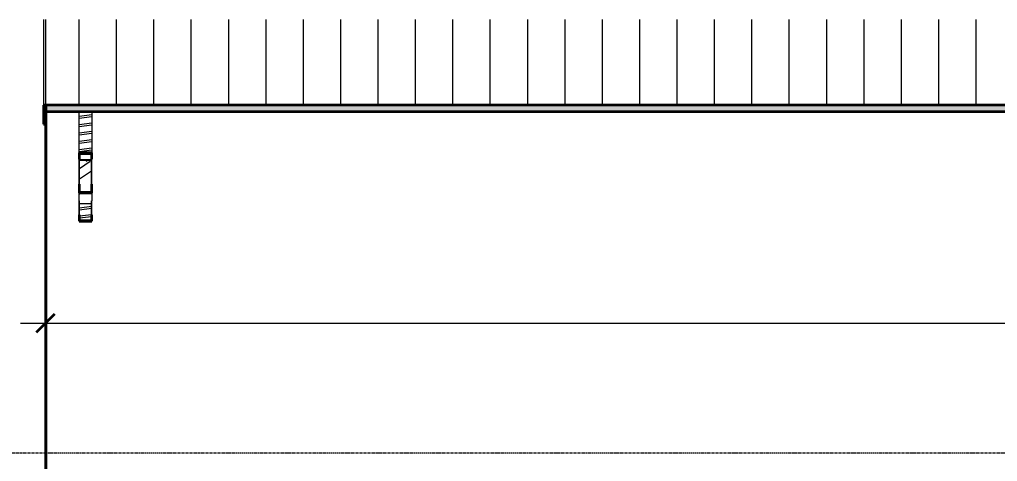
# Model space of a CAD drawing. Header units: centimetres. Extents: x -11896 to 2794, y -437 to 1921.
# Drawn here: x -11410 to -10625, y 582 to 937 of the extents above; entities that cross this region are included whole.
import ezdxf

# ---------------------------------------------------------------- set-up
doc = ezdxf.new("R2010")
doc.units = ezdxf.units.CM
doc.linetypes.add('Centre', pattern=[3.175, 0.635, -0.475, 1.59, -0.475])
for name, color, linetype, lineweight in [('A-ANNO-DIMS', 7, 'Continuous', 9), ('A-ANNO-DIMS-100', 7, 'Continuous', 9), ('A-FLOR-LEVL', 7, 'Continuous', 9), ('A-ROOF', 7, 'Continuous', 9), ('A-ROOF-MCUT', 7, 'Continuous', 35), ('A-ROOF-OTLN', 7, 'Continuous', 9), ('A-ROOF-PATT', 7, 'Continuous', 35), ('A-WALL', 7, 'Continuous', 9), ('A-WALL-PATT', 7, 'Continuous', 35), ('S-BEAM', 7, 'Continuous', 9)]:
    doc.layers.add(name, color=color, linetype=linetype, lineweight=lineweight)
doc.styles.add('Century Gothic_1', font='GOTHIC.TTF', dxfattribs={"height": 15})
doc.dimstyles.new('FCA_N_Cotas_E100', dxfattribs={"dimscale": 30.48, "dimtxt": 15.662524, "dimasz": 0.492126, "dimexe": 0.656168, "dimexo": 0.656168, "dimgap": 0.032808, "dimtad": 1, "dimlfac": 0.01, "dimrnd": 0.01, "dimzin": 0, "dimdsep": 46, "dimtxsty": 'Century Gothic_1', "dimblk1": 'OBLIQUE', "dimblk2": 'OBLIQUE', "dimsah": 1, "dimcen": 0.09, "dimdle": 0.656168, "dimazin": 2, "dimtfac": 1, "dimtdec": 4, "dimtix": 1, "dimtmove": 0, "dimatfit": 3, "dimfxl": 1, "dimtvp": 1, "dimtolj": 1, "dimtzin": 0, "dimarcsym": 2})
pattern_1 = [(34.602, (-5061.785, 760.442), (-25.14482, 17.34742), []), (34.602, (-5061.785, 786.728), (-25.14482, 17.34742), [])]
pattern_2 = [(7.458, (-5061.785, 778.741), (-25.145025, 3.292041), []), (7.458, (-5061.785, 783.729), (-25.145025, 3.292041), [])]

# ---------------------------------------------------------------- blocks, each defined once
blk = doc.blocks.new('RVR_CERCHA_C03 - RVR_CERCHA_C03-V6-Sección 2-1')
at = {"layer": 'S-BEAM', "true_color": 0xc0c0c0}
h = blk.add_hatch(dxfattribs=at)
h.set_pattern_fill('FP_19', color=9, style=0, pattern_type=2)
h.set_pattern_definition([(7.537, (-5061.785, 827.517), (-25.1447115, 3.327608), []), (7.537, (-5061.785, 832.559), (-25.1447115, 3.327608), [])])
h.paths.add_polyline_path([(-11351.68, 829.58), (-11351.68, 862.91), (-11361.68, 862.91), (-11361.68, 829.58), (-11359.87, 829.58)])
h = blk.add_hatch(dxfattribs=at)
h.set_pattern_fill('FP_17', color=9, style=0, pattern_type=2)
h.set_pattern_definition(pattern_1)
h.paths.add_polyline_path([(-11361.38, 804.44), (-11361.38, 824.53), (-11361.68, 824.53), (-11361.68, 804.44)])
h = blk.add_hatch(dxfattribs=at)
h.set_pattern_fill('FP_14', color=9, style=0, pattern_type=2)
h.set_pattern_definition([(35.105, (-5061.785, 704.968), (-25.14518, 17.67462), []), (35.105, (-5061.785, 731.75), (-25.14518, 17.67462), [])])
h.paths.add_polyline_path([(-11360.99, 824.33), (-11351.98, 824.33), (-11351.98, 829.27), (-11361.38, 829.27), (-11361.38, 824.33)])
h = blk.add_hatch(dxfattribs=at)
h.set_pattern_fill('FP_18', color=9, style=0, pattern_type=2)
h.set_pattern_definition([(34.602, (-5061.785, 757.04), (-25.14482, 17.34742), []), (34.602, (-5061.785, 783.325), (-25.14482, 17.34742), [])])
h.paths.add_polyline_path([(-11361.38, 797.95), (-11351.98, 797.95), (-11351.98, 823.01), (-11361.38, 823.01), (-11361.38, 804.44)])
h.paths.add_polyline_path([(-11361.38, 823.99), (-11351.98, 823.99), (-11351.98, 824.33), (-11361.38, 824.33)])
h = blk.add_hatch(dxfattribs=at)
h.set_pattern_fill('FP_17', color=9, style=0, pattern_type=2)
h.set_pattern_definition(pattern_1)
h.paths.add_polyline_path([(-11351.68, 804.44), (-11351.68, 824.53), (-11351.98, 824.53), (-11351.98, 804.44)])
h = blk.add_hatch(dxfattribs=at)
h.set_pattern_fill('FP_16', color=9, style=0, pattern_type=2)
h.set_pattern_definition([(25.449, (-5061.785, 808.877), (-25.14438, 11.965285), []), (25.449, (-5061.785, 827.008), (-25.14438, 11.965285), [])])
h.paths.add_polyline_path([(-11351.98, 788.74), (-11351.98, 791.15), (-11351.68, 791.15), (-11351.68, 797.54), (-11361.68, 797.54), (-11361.68, 791.15), (-11361.38, 791.15), (-11361.38, 788.74), (-11359.87, 788.74)])
h.paths.add_polyline_path([(-11351.98, 823.01), (-11351.98, 823.73), (-11361.38, 823.73), (-11361.38, 823.01), (-11359.87, 823.01)])
h = blk.add_hatch(dxfattribs=at)
h.set_pattern_fill('FP_7', color=9, style=0, pattern_type=2)
h.set_pattern_definition([(45, (-5061.785, 712), (-25.14472, 25.14472), []), (45, (-5061.785, 750.1), (-25.14472, 25.14472), [])])
h.paths.add_polyline_path([(-11359.87, 797.54), (-11351.68, 797.54), (-11351.68, 804.44), (-11351.98, 804.44), (-11351.98, 797.95), (-11361.38, 797.95), (-11361.38, 804.44), (-11361.68, 804.44), (-11361.68, 797.54)])
h = blk.add_hatch(dxfattribs=at)
h.set_pattern_fill('FP_20', color=9, style=0, pattern_type=2)
h.set_pattern_definition(pattern_2)
h.paths.add_polyline_path([(-11361.68, 779.9), (-11361.38, 779.9), (-11361.41, 791.15), (-11361.68, 791.15)])
h = blk.add_hatch(dxfattribs=at)
h.set_pattern_fill('FP_21', color=9, style=0, pattern_type=2)
h.set_pattern_definition([(7.458, (-5061.785, 774.082), (-25.145025, 3.292041), []), (7.458, (-5061.785, 779.069), (-25.145025, 3.292041), [])])
h.paths.add_polyline_path([(-11361.37, 775.16), (-11351.98, 775.16), (-11351.98, 788.74), (-11361.38, 788.74), (-11361.38, 775.16)])
h = blk.add_hatch(dxfattribs=at)
h.set_pattern_fill('FP_20', color=9, style=0, pattern_type=2)
h.set_pattern_definition(pattern_2)
h.paths.add_polyline_path([(-11351.98, 779.9), (-11351.68, 779.9), (-11351.71, 791.15), (-11351.98, 791.15)])
at = {"layer": 'S-BEAM'}
for p, q in [((-11361.68, 829.58), (-11361.68, 862.91)), ((-11351.68, 862.91), (-11351.68, 829.58)), ((-11361.68, 804.44), (-11361.68, 824.53)), ((-11361.38, 804.44), (-11361.38, 824.53)), ((-11361.38, 824.33), (-11351.98, 824.33)), ((-11356.68, 828.97), (-11356.68, 829.27)), ((-11351.98, 804.44), (-11351.98, 824.53)), ((-11351.68, 804.44), (-11351.68, 824.53)), ((-11351.98, 823.99), (-11361.38, 823.99)), ((-11361.38, 823.73), (-11351.98, 823.73)), ((-11361.68, 791.15), (-11361.68, 797.54)), ((-11351.68, 797.54), (-11351.68, 791.15)), ((-11361.68, 779.9), (-11361.68, 791.15)), ((-11361.38, 779.9), (-11361.38, 791.15)), ((-11351.97, 788.74), (-11361.38, 788.74)), ((-11351.98, 779.9), (-11351.98, 791.15)), ((-11351.68, 779.9), (-11351.68, 791.15))]:
    blk.add_line(p, q, dxfattribs=at)
at = {"layer": 'S-BEAM', "lineweight": 35}
for p, q in [((-11361.68, 829.58), (-11361.68, 824.53)), ((-11351.68, 829.58), (-11361.68, 829.58)), ((-11361.68, 824.53), (-11361.38, 824.53)), ((-11361.38, 824.53), (-11361.38, 829.27)), ((-11361.38, 829.27), (-11351.98, 829.27)), ((-11351.98, 829.27), (-11351.98, 824.53)), ((-11351.98, 824.53), (-11351.68, 824.53)), ((-11351.68, 824.53), (-11351.68, 829.58)), ((-11361.68, 804.44), (-11361.68, 797.54)), ((-11361.38, 804.44), (-11361.68, 804.44)), ((-11361.38, 797.95), (-11361.38, 804.44)), ((-11351.68, 804.44), (-11351.98, 804.44)), ((-11351.98, 804.44), (-11351.98, 797.95)), ((-11351.68, 797.54), (-11351.68, 804.44)), ((-11361.68, 797.54), (-11351.68, 797.54)), ((-11351.98, 797.95), (-11361.38, 797.95)), ((-11361.68, 779.9), (-11361.68, 774.86)), ((-11361.38, 779.9), (-11361.68, 779.9)), ((-11361.38, 775.16), (-11361.38, 779.9)), ((-11351.68, 779.9), (-11351.98, 779.9)), ((-11351.98, 779.9), (-11351.98, 775.16)), ((-11351.68, 774.86), (-11351.68, 779.9)), ((-11361.68, 774.86), (-11351.68, 774.86)), ((-11351.98, 775.16), (-11361.38, 775.16))]:
    blk.add_line(p, q, dxfattribs=at)
blk = doc.blocks.new('PQ_RVR_EST-01_ZZ_ZZ_MO_T_A_rvt-1-Sección 2-1')
at = {"layer": 'S-BEAM', "lineweight": 9}
blk.add_blockref('RVR_CERCHA_C03 - RVR_CERCHA_C03-V6-Sección 2-1', (0, 0), dxfattribs=at)
blk = doc.blocks.new('DIMBLOCK17-Sección 2-1')
at = {"layer": 'A-ANNO-DIMS-100'}
for p, q in [((-11388.75, 692.78), (-11388.75, 712.78)), ((-8938.82, 692.78), (-8938.82, 712.78)), ((-11408.75, 692.78), (-8918.82, 692.78)), ((-11388.75, 692.78), (-11388.75, 683.38)), ((-8938.82, 692.78), (-8938.82, 683.38))]:
    blk.add_line(p, q, dxfattribs=at)
at = {"layer": 'A-ANNO-DIMS-100', "lineweight": 35}
for p, q in [((-11388.75, 692.78), (-11381.25, 700.28)), ((-8938.82, 692.78), (-8931.32, 700.28)), ((-11388.75, 692.78), (-11396.25, 685.28)), ((-8938.82, 692.78), (-8946.32, 685.28))]:
    blk.add_line(p, q, dxfattribs=at)
at = {"layer": 'A-ANNO-DIMS-100', "color": 0, "insert": (-10190.01, 713), "char_height": 15, "width": 62.9484, "attachment_point": 1, "line_spacing_factor": 0.984502, "style": 'Century Gothic_1'}
blk.add_mtext('24.50', dxfattribs=at)
blk = doc.blocks.new('_Oblique')
at = {"color": 0, "linetype": 'ByBlock', "lineweight": -2}
blk.add_line((-0.5, -0.5), (0.5, 0.5), dxfattribs=at)

msp = doc.modelspace()

# ---------------------------------------------------------------- hatches: boundary and pattern name
at = {"layer": 'A-ROOF-PATT', "lineweight": 9, "true_color": 0xc0c0c0}
h = msp.add_hatch(dxfattribs=at)
h.set_pattern_fill('FP_1', color=9, style=0, pattern_type=2)
h.set_pattern_definition([(90, (-5061.785, 865.183), (-30, 2e-15), [])])
h.paths.add_polyline_path([(-9779.921, 867.957), (-8939.315, 867.957), (-8939.315, 936.706), (-8966.395, 936.706), (-8966.395, 925.437), (-8976.395, 925.437), (-8976.395, 936.706), (-11388.497, 936.706), (-11388.497, 867.957), (-9805.404, 867.957)])
at = {"layer": 'A-ROOF-PATT', "lineweight": 9, "true_color": 0x9a9a9a}
msp.add_hatch(color=253, dxfattribs=at).paths.add_polyline_path([(-9193.81, 862.912), (-8939.315, 862.912), (-8939.315, 867.957), (-11388.497, 867.957), (-11388.497, 862.912), (-9601.539, 862.912)])
at = {"layer": 'A-WALL-PATT', "lineweight": 9, "true_color": 0x9a9a9a}
msp.add_hatch(color=253, dxfattribs=at).paths.add_polyline_path([(-11388.747, 2.5), (-11388.247, 2.5), (-11388.247, 864.654), (-11388.747, 864.654), (-11388.747, 219.966)])

# ---------------------------------------------------------------- linework, layer by layer
at = {"layer": 'A-FLOR-LEVL', "color": 253, "linetype": 'Centre', "true_color": 0xaaaaaa}
msp.add_line((-11896.135, 588.801), (-4860.713, 588.801), dxfattribs=at)
at = {"layer": 'A-ROOF'}
msp.add_line((-11388.497, 867.957), (-11388.497, 936.706), dxfattribs=at)
at = {"layer": 'A-ROOF', "lineweight": 35}
for p, q in [((-11388.497, 867.957), (-11388.497, 864.654)), ((-8939.315, 867.957), (-11388.497, 867.957)), ((-11388.497, 862.912), (-8939.315, 862.912))]:
    msp.add_line(p, q, dxfattribs=at)
at = {"layer": 'A-ROOF-MCUT'}
for p, q in [((-11388.497, 867.957), (-11390.397, 867.957)), ((-11390.397, 867.957), (-11390.397, 852.822)), ((-11388.497, 852.822), (-11388.497, 864.654)), ((-11390.397, 852.822), (-11388.497, 852.822))]:
    msp.add_line(p, q, dxfattribs=at)
at = {"layer": 'A-ROOF-OTLN'}
msp.add_line((-11390.397, 936.706), (-11390.397, 867.957), dxfattribs=at)
at = {"layer": 'A-WALL', "lineweight": 35}
for p, q in [((-11388.747, 864.654), (-11388.747, 2.5)), ((-11388.247, 864.654), (-11388.747, 864.654)), ((-11388.247, 2.5), (-11388.247, 864.654))]:
    msp.add_line(p, q, dxfattribs=at)

# ---------------------------------------------------------------- block references
at = {"lineweight": 5}
msp.add_blockref('PQ_RVR_EST-01_ZZ_ZZ_MO_T_A_rvt-1-Sección 2-1', (0, 0), dxfattribs=at)

# ---------------------------------------------------------------- dimensions: what is measured, and where the dimension line sits
at = {"layer": 'A-ANNO-DIMS'}
dim = msp.add_linear_dim(base=(-8938.815, 692.777), p1=(-11388.747, 703.383), p2=(-8938.815, 703.383), dimstyle='FCA_N_Cotas_E100', override={"dimpost": '<>', "dimfxl": 2449.931999}, dxfattribs=at)
dim.commit()
dim.dimension.update_dxf_attribs({"geometry": 'DIMBLOCK17-Sección 2-1', "text_midpoint": (-10163.781, 701.654)})

doc.saveas('drawing.dxf')
